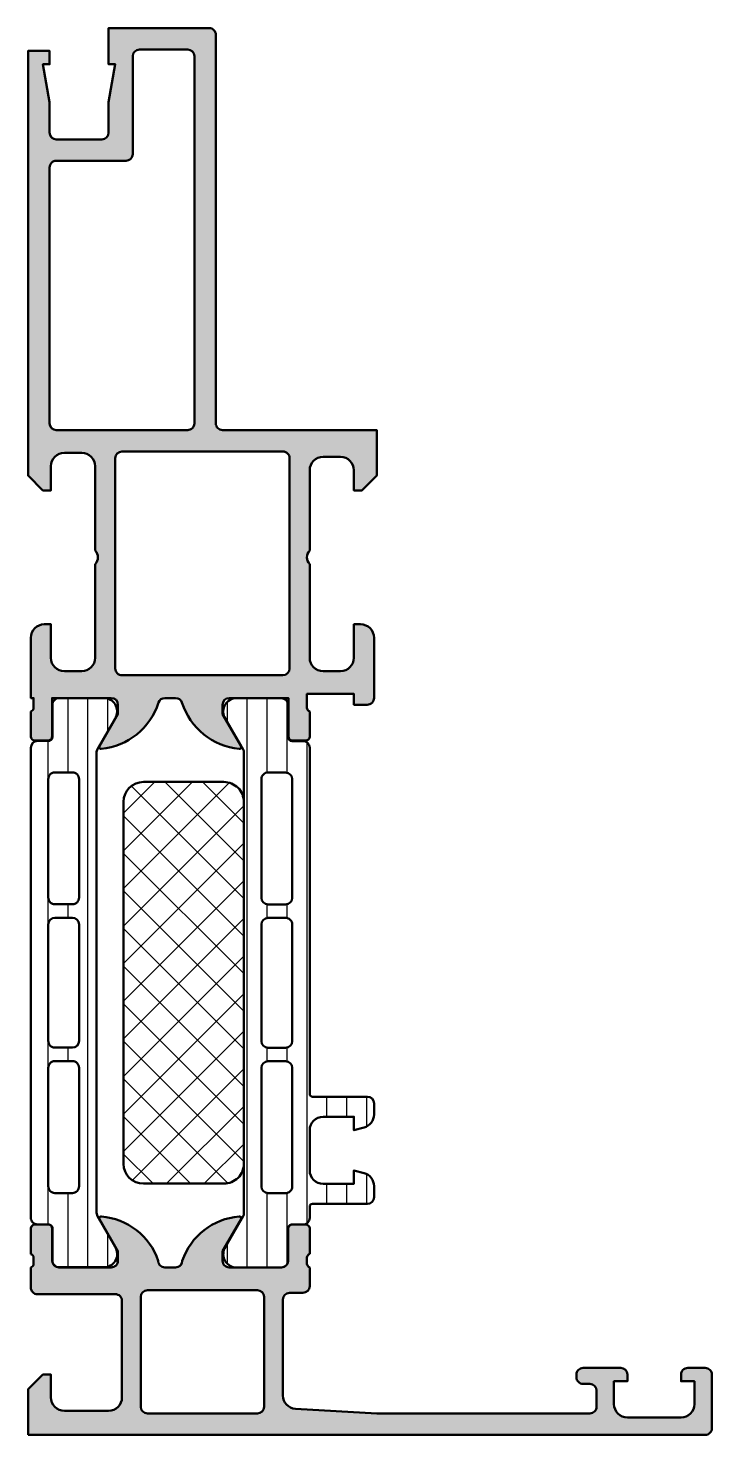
# Model space of a CAD drawing. Extents: x 0 to 51, y 0 to 105.
import ezdxf

# ---------------------------------------------------------------- set-up
doc = ezdxf.new("R2010")
doc.units = 0
for name, color, linetype, lineweight in [('0S-Alu contour', 7, 'Continuous', 50), ('0S-Alu hatch', 252, 'Continuous', 25), ('0S-Plastic contour', 254, 'Continuous', 50), ('0S-Plastic hatch', 253, 'Continuous', 25), ('0S-PT contour', 91, 'Continuous', 50), ('0S-PT hatch', 103, 'Continuous', 25)]:
    doc.layers.add(name, color=color, linetype=linetype, lineweight=lineweight)
pattern_1 = [(90, (0, 0), (-1.4859, 0), [])]

# ---------------------------------------------------------------- blocks, each defined once
blk = doc.blocks.new('284025__5C1F24EB_7060_4C39_804F_E858F5063F11___4DCBD261_38F3_4985_8FDA_D5C56E82E23D_')
at = {"layer": '0S-Plastic hatch'}
h = blk.add_hatch(dxfattribs=at)
h.set_pattern_fill('ANSI31', color=256, scale=0.4680000000000001, angle=45, style=0)
h.set_pattern_definition(pattern_1)
edge = h.paths.add_edge_path()
edge.add_line((0.1987532962610601, 51.29235625526782), (0.1998659857498843, 16.20985754576544))
edge.add_arc((0.699863306596388, 16.20987340386517), 0.4999973210979844, 180.0018172140356, 270.0020240776154)
edge.add_line((0.699880969911099, 15.70987608307918), (1.510215696802685, 15.70990470962718))
edge.add_ellipse((1.510226294848296, 15.40990470981437), major_axis=(-0.3000000000000023, 0), ratio=1, start_angle=179.9941503865115, end_angle=270.0020240776157, ccw=False)
edge.add_line((1.810226293284788, 15.40987408130982), (1.809981276437166, 13.00998370038019))
edge.add_arc((2.309977251276929, 13.00993265328298), 0.4999959774455901, 179.994150386449, 270.0020872368565)
edge.add_line((2.309995465708094, 12.50993667616915), (5.786539496952659, 12.51006332373204))
edge.add_arc((5.644192996070881, 13.49987624320273), 0.9999960709244733, 278.1836833497858, 392.7290913977235)
edge.add_line((6.485426062291153, 14.04054163895321), (5.166873632834739, 16.32415072820264))
edge.add_line((5.166873632834739, 16.32415072820264), (5.099877294336696, 16.57415057595378))
edge.add_line((5.099877294336696, 16.57415057595378), (5.098790981943498, 50.92841828601592))
edge.add_ellipse((5.598790981693548, 50.92843409645906), major_axis=(-0.5000000000000207, 0), ratio=1, start_angle=-29.99792130145829, end_angle=0.0018117430832944592, ccw=False)
edge.add_line((5.165769210052863, 51.17841838653582), (6.484156207839912, 53.46212298779093))
edge.add_arc((5.642883977181128, 54.00272744188541), 0.9999960709244803, 327.2750591980465, 441.8204672459867)
edge.add_line((5.785158774095346, 54.99255067056183), (2.308614534480106, 54.99242402300533))
edge.add_arc((2.308632748909268, 54.49242804589153), 0.4999959774455662, 90.00208723662689, 180.0023777848961)
edge.add_line((1.808636771894264, 54.4924072959708), (1.809055652107051, 52.09240892666617))
edge.add_ellipse((1.50905565230385, 52.0923980604488), major_axis=(-0.2999999999999923, 0), ratio=1, start_angle=90.00202407655547, end_angle=180.0020752947374, ccw=False)
edge.add_line((1.509066250343909, 51.792398060636), (0.698732953802093, 51.79236943415353))
edge.add_arc((0.6987506171075495, 51.29237211336756), 0.4999973210979665, 90.00202407655485, 180.0018172140356)
edge = h.paths.add_edge_path()
edge.add_line((1.499314684320591, 40.10129142721294), (1.499314684320591, 48.95130058248629))
edge.add_ellipse((1.999299425531521, 48.95130058249147), major_axis=(-0.4999847412109304, 0), ratio=1, start_angle=269.9999999999992, end_angle=360, ccw=False)
edge.add_line((1.999299425531528, 49.4512853237024), (3.299310106683872, 49.4512853237024))
edge.add_ellipse((3.299310106683879, 48.95127006491335), major_axis=(-0.5000152587890554, 0), ratio=1, start_angle=180, end_angle=270.0000000000008, ccw=False)
edge.add_line((3.799325365472935, 48.95127006490816), (3.799325365472935, 40.10129142722047))
edge.add_ellipse((3.299329004829612, 40.10128778786141), major_axis=(-0.4999963606565677, 0), ratio=1, start_angle=89.9995829574089, end_angle=180.0004170428646, ccw=False)
edge.add_line((3.299325365472935, 39.60129142721809), (1.999331259205018, 39.60129142721809))
edge.add_ellipse((1.999314686408212, 40.10129142903105), major_axis=(-0.5000000020876209, 0), ratio=1, start_angle=0, end_angle=90.00189910261582, ccw=False)
edge = h.paths.add_edge_path()
edge.add_line((1.499314684320577, 29.40128532369719), (1.499314684320591, 38.10129142721289))
edge.add_ellipse((1.999314684320591, 38.10129142721809), major_axis=(-0.5, 0), ratio=1, start_angle=270, end_angle=360, ccw=False)
edge.add_line((1.999314684320591, 38.60129142721809), (3.299325365472949, 38.60129142721809))
edge.add_ellipse((3.299325365472945, 38.10129142721809), major_axis=(-0.4999999999999929, 0), ratio=1, start_angle=180, end_angle=269.9999999999996, ccw=False)
edge.add_line((3.799325365472935, 38.10129142721289), (3.799325365472935, 29.40128532370243))
edge.add_ellipse((3.29932536547292, 29.40128532370243), major_axis=(-0.5000000000000142, 0), ratio=1, start_angle=90.000000001192, end_angle=180, ccw=False)
edge.add_line((3.299325365483323, 28.90128532370241), (1.999314684330993, 28.90128532370241))
edge.add_ellipse((1.999314684320577, 29.4012853237024), major_axis=(-0.4999999999999929, 0), ratio=1, start_angle=0, end_angle=90.00000000119371, ccw=False)
edge = h.paths.add_edge_path()
edge.add_line((1.499314684310203, 18.55129142791138), (1.499314684310203, 27.40128532439565))
edge.add_ellipse((1.99931468646751, 27.4012853225182), major_axis=(-0.5000000021573078, 0), ratio=1, start_angle=269.9981009105044, end_angle=360, ccw=False)
edge.add_line((1.999331259149823, 27.90128532440085), (3.299325365462561, 27.90128532440087))
edge.add_ellipse((3.299329004819281, 27.4012889637576), major_axis=(-0.4999963606565109, 0), ratio=1, start_angle=179.9995829571355, end_angle=270.0004170425959, ccw=False)
edge.add_line((3.799325365462546, 27.40128532440084), (3.799325365462543, 18.55129142791897))
edge.add_ellipse((3.299329004819171, 18.55128778855991), major_axis=(-0.4999963606566175, 0), ratio=1, start_angle=89.9995829574151, end_angle=180.0004170428646, ccw=False)
edge.add_line((3.299325365462546, 18.05129142791654), (1.999331259194644, 18.05129142791654))
edge.add_ellipse((1.999314686397823, 18.55129142972951), major_axis=(-0.5000000020876209, 0), ratio=1, start_angle=0, end_angle=90.00189910261747, ccw=False)
at = {"layer": '0S-Alu contour', "color": 7}
for points in [[(1.999299425531528, 49.4512853237024), (3.299310106683872, 49.4512853237024)], [(1.499314684320591, 40.10129142721294), (1.499314684320591, 48.95130058248629)], [(3.799325365472935, 48.95127006490816), (3.799325365472935, 40.10129142722047)], [(3.299325365472935, 39.60129142721809), (1.999331259205018, 39.60129142721809)], [(1.499314684320577, 29.40128532369719), (1.499314684320591, 38.10129142721289)], [(1.999314684320591, 38.60129142721809), (3.299325365472949, 38.60129142721809)], [(3.799325365472935, 38.10129142721289), (3.799325365472935, 29.40128532370243)], [(3.299325365483323, 28.90128532370241), (1.999314684330993, 28.90128532370241)], [(1.499314684310203, 18.55129142791138), (1.499314684310203, 27.40128532439565)], [(1.999331259149823, 27.90128532440085), (3.299325365462561, 27.90128532440087)], [(3.799325365462546, 27.40128532440084), (3.799325365462543, 18.55129142791897)], [(3.299325365462546, 18.05129142791654), (1.999331259194644, 18.05129142791654)]]:
    blk.add_lwpolyline(points, dxfattribs=at)
at = {"layer": '0S-Alu contour', "color": 7, "extrusion": (0, 0, -1)}
for centre, radius, start, end in [((-1.999299425531521, 48.95130058249147), 0.4999847412109304, 0, 90.00000000000081), ((-3.299310106683879, 48.95127006491335), 0.5000152587890554, 89.9999999999992, 180), ((-1.999314686408212, 40.10129142903105), 0.5000000020876209, 269.9981008973842, 0), ((-3.299329004829612, 40.10128778786141), 0.4999963606565677, 179.9995829571354, 270.0004170425911), ((-1.999314684320591, 38.10129142721809), 0.5, 0, 90), ((-3.299325365472945, 38.10129142721809), 0.4999999999999929, 90.0000000000004, 180), ((-1.999314684320577, 29.4012853237024), 0.4999999999999929, 269.9999999988063, 0), ((-3.29932536547292, 29.40128532370243), 0.5000000000000142, 180, 269.999999998808), ((-1.99931468646751, 27.4012853225182), 0.5000000021573078, 0, 90.00189908949562), ((-3.299329004819281, 27.4012889637576), 0.4999963606565109, 89.99958295740409, 180.0004170428646), ((-1.999314686397823, 18.55129142972951), 0.5000000020876209, 269.9981008973825, 0), ((-3.299329004819171, 18.55128778855991), 0.4999963606566175, 179.9995829571354, 270.0004170425849)]:
    blk.add_arc(centre, radius, start, end, dxfattribs=at)
at = {"layer": '0S-Plastic contour', "color": 7}
for points in [[(5.785158774095346, 54.99255067056183), (2.308614534480106, 54.99242402300533)], [(1.808636771894264, 54.4924072959708), (1.809055652107051, 52.09240892666617)], [(5.165769210052863, 51.17841838653582), (6.484156207839912, 53.46212298779093)], [(1.509066250343909, 51.792398060636), (0.698732953802093, 51.79236943415353)], [(0.1987532962610601, 51.29235625526782), (0.1998659857498843, 16.20985754576544)], [(6.485426062291153, 14.04054163895321), (5.166873632834739, 16.32415072820264), (5.099877294336696, 16.57415057595378), (5.098790981943498, 50.92841828601592)], [(0.699880969911099, 15.70987608307918), (1.510215696802685, 15.70990470962718)], [(1.810226293284788, 15.40987408130982), (1.809981276437166, 13.00998370038019)], [(2.309995465708094, 12.50993667616915), (5.786539496952659, 12.51006332373204)]]:
    blk.add_lwpolyline(points, dxfattribs=at)
for centre, radius, start, end in [((2.308632748909268, 54.49242804589153), 0.4999959774455662, 90.00208723662689, 180.0023777848961), ((5.642883977181128, 54.00272744188541), 0.9999960709244803, 327.2750591980465, 81.82046724598673), ((0.6987506171075495, 51.29237211336756), 0.4999973210979665, 90.00202407655485, 180.0018172140356), ((0.699863306596388, 16.20987340386517), 0.4999973210979844, 180.0018172140356, 270.0020240776154), ((5.644192996070881, 13.49987624320273), 0.9999960709244733, 278.1836833497858, 32.72909139772348), ((2.309977251276929, 13.00993265328298), 0.4999959774455901, 179.994150386449, 270.0020872368565)]:
    blk.add_arc(centre, radius, start, end, dxfattribs=at)
at = {"layer": '0S-Plastic contour', "color": 7, "extrusion": (0, 0, -1)}
for centre, radius, start, end in [((-1.50905565230385, 52.0923980604488), 0.2999999999999923, 179.9979247052626, 269.9979759234445), ((-5.598790981693548, 50.92843409645906), 0.5000000000000207, 359.9981882569167, 29.99792130145835), ((-1.510226294848296, 15.40990470981437), 0.3000000000000023, 89.99797592238428, 180.0058496134886)]:
    blk.add_arc(centre, radius, start, end, dxfattribs=at)
blk = doc.blocks.new('284025__118E6A5C_8EF4_45B9_8FA7_63D255305168___1A3D50DC_91CE_42D2_85D2_C3BD4466533F_')
at = {"layer": '0S-Plastic hatch'}
h = blk.add_hatch(dxfattribs=at)
h.set_pattern_fill('ANSI31', color=256, scale=0.4680000000000001, angle=45, style=0)
h.set_pattern_definition(pattern_1)
edge = h.paths.add_edge_path()
edge.add_line((21.00000000023793, 51.28261092372369), (21.000022921558, 25.44125910205307))
edge.add_arc((21.20416178718004, 25.4453779008924), 0.2041804127758832, 181.1558689438121, 269.5149389342725)
edge.add_line((21.20243323428473, 25.24120480504914), (25.30243323427305, 25.24120480504916))
edge.add_ellipse((25.30243323427305, 24.74120480504921), major_axis=(-0.4999999999999467, 0), ratio=1, start_angle=180, end_angle=270, ccw=False)
edge.add_line((25.80243323427299, 24.74120480504921), (25.80243323427299, 23.91045558166155))
edge.add_ellipse((24.80243323427293, 23.91045558166156), major_axis=(-1.000000000000063, 0), ratio=1, start_angle=104.9999999990658, end_angle=180, ccw=False)
edge.add_line((25.06125227935971, 22.94452975536821), (24.30243323427305, 22.74120480504913))
edge.add_line((24.30243323427305, 22.74120480504913), (24.30243323427305, 23.74120480504914))
edge.add_line((24.30243323427305, 23.74120480504914), (22.00243323427625, 23.74120480504914))
edge.add_arc((22.00414226812572, 22.73707883237156), 1.004127427074076, 90.09751797556405, 179.7701403215097)
edge.add_line((21.00002292155801, 22.74110718821878), (21.00002292155801, 19.74122883407498))
edge.add_arc((22.00414248000591, 19.74533128925077), 1.004127938958021, 180.2340877213157, 269.9024699844747)
edge.add_line((22.00243323428111, 18.74120480504913), (24.30243323427305, 18.74120480504913))
edge.add_line((24.30243323427305, 18.74120480504913), (24.30243323427316, 19.74120480504908))
edge.add_line((24.30243323427316, 19.74120480504908), (25.06125227939551, 19.53787985469036))
edge.add_ellipse((24.80243323427313, 18.57195402840717), major_axis=(-0.9999999999994598, 0), ratio=1, start_angle=180, end_angle=254.9999999988142, ccw=False)
edge.add_line((25.80243323427259, 18.57195402840717), (25.80243323427305, 17.74120480504941))
edge.add_ellipse((25.30243323427305, 17.74120480504915), major_axis=(-0.5000000000000036, 0), ratio=1, start_angle=90.0000000000004, end_angle=180, ccw=False)
edge.add_line((25.30243323427305, 17.24120480504914), (21.20243323428468, 17.24120480504914))
edge.add_arc((21.20243323428468, 17.04120480504915), 0.1999999999999886, 90, 180)
edge.add_line((21.0024332342847, 17.04120480504915), (21.00111268929476, 16.20013255992116))
edge.add_ellipse((20.50111536862898, 16.20011177071857), major_axis=(-0.4999973210979668, 0), ratio=1, start_angle=90.00202407691557, end_angle=180.0023822800019, ccw=False)
edge.add_line((20.50113303193759, 15.70011444993259), (19.69079973539258, 15.70008582345011))
edge.add_arc((19.69081033343269, 15.40008582363731), 0.299999999999995, 90.00202407656504, 180.010000035117)
edge.add_line((19.39081033800199, 15.40003346357614), (19.39122920665731, 13.00014310485931))
edge.add_ellipse((18.89123323682727, 13.00005583819459), major_axis=(-0.4999959774455636, 0), ratio=1, start_angle=90.00208723675098, end_angle=180.0100001036724, ccw=False)
edge.add_line((18.89125145125752, 12.5000598610808), (15.41470721164118, 12.49993321352426))
edge.add_ellipse((15.5569820085554, 13.48975644220069), major_axis=(-0.999996070924487, 0), ratio=1, start_angle=-32.724940801958496, end_angle=81.82046724598672, ccw=False)
edge.add_line((14.71570977789666, 14.03036089629525), (16.03409677568368, 16.31406549755029))
edge.add_arc((15.60107500404301, 16.56404978762705), 0.5000000000000011, 330.0020786985414, 360.0018117434856)
edge.add_line((16.10107500379304, 16.56406559807155), (16.09998869139983, 50.91833330813228))
edge.add_arc((15.59998869164975, 50.91831749768907), 0.5000000000000492, 0.0018117430833341, 30.00207189723005)
edge.add_line((16.03299235290179, 51.16833315588347), (14.7144399234454, 53.45194224513281))
edge.add_ellipse((15.55567298966564, 53.99260764088336), major_axis=(-0.9999960709244827, 0), ratio=1, start_angle=-81.81631665021422, end_angle=32.72909139772747, ccw=False)
edge.add_line((15.41332648878386, 54.98242056035406), (18.88987052002936, 54.98254720791694))
edge.add_ellipse((18.88988873445961, 54.48255123080312), major_axis=(-0.4999959774455804, 0), ratio=1, start_angle=180.0017728175472, end_angle=270.00208723675064, ccw=False)
edge.add_line((19.38988471166584, 54.48256670143027), (19.38963969108502, 52.08256830803803))
edge.add_arc((19.68963969088823, 52.08257917427173), 0.2999999999999934, 180.0020752978985, 270.0020240776066)
edge.add_line((19.68965028893379, 51.78257917445893), (20.49998501583155, 51.78260780100691))
edge.add_ellipse((20.50000267914015, 51.28261048022093), major_axis=(-0.4999973210979737, 0), ratio=1, start_angle=180.0000508192582, end_angle=270.0020240769155, ccw=False)
edge = h.paths.add_edge_path()
edge.add_line((19.70055130142633, 40.0911985615679), (19.70055130142632, 48.94119245435661))
edge.add_arc((19.20055129933869, 48.94119245435661), 0.5000000020876278, 0, 90)
edge.add_line((19.20055129933869, 49.44119245644422), (17.90054062027397, 49.44119245616957))
edge.add_arc((17.90053698091734, 48.94119609552621), 0.4999963606566104, 89.99958295741507, 180)
edge.add_line((17.40054062026073, 48.94119609552696), (17.40054062026073, 40.0911949203285))
edge.add_arc((17.90053698091724, 40.0911949203285), 0.4999963606565068, 180, 269.9999999878949)
edge.add_line((17.9005369808116, 39.591198559672), (19.20055129926903, 39.5911985594106))
edge.add_arc((19.20055129926902, 40.0911985615679), 0.5000000021573073, 270.0000000000008, 360)
edge = h.paths.add_edge_path()
edge.add_line((19.70055130141594, 29.39119245686803), (19.70055130141595, 38.09119856038371))
edge.add_arc((19.20055130141595, 38.09119856038372), 0.5000000000000071, 0, 90.0000000000004)
edge.add_line((19.20055130141594, 38.59119856038372), (17.9005406202636, 38.5911985603837))
edge.add_arc((17.9005406202636, 38.09119856038369), 0.5000000000000142, 90.00000000000081, 180)
edge.add_line((17.40054062026359, 38.09119856038369), (17.40054062026359, 29.39119245686803))
edge.add_arc((17.90054062026359, 29.39119245686803), 0.4999999999999929, 180, 269.9999999999992)
edge.add_line((17.90054062026358, 28.89119245686803), (19.20055130141594, 28.89119245686803))
edge.add_arc((19.20055130141594, 29.39119245686803), 0.5, 270, 360)
edge = h.paths.add_edge_path()
edge.add_line((19.70055130141594, 18.54118330159463), (19.70055130141594, 27.39119245505507))
edge.add_arc((19.20055129932832, 27.39119245505507), 0.5000000020876172, 0, 89.9999999994162)
edge.add_line((19.20055129933341, 27.89119245714269), (17.90053698090692, 27.89119245688127))
edge.add_arc((17.90053698090692, 27.3911960962247), 0.4999963606565672, 90, 180)
edge.add_line((17.40054062025035, 27.3911960962247), (17.40054062026359, 18.54121381917277))
edge.add_arc((17.90055587905265, 18.54121381917277), 0.5000152587890554, 180, 269.9999999999996)
edge.add_line((17.90055587905264, 18.04119856038371), (19.200566560205, 18.0411985603837))
edge.add_arc((19.20056656020501, 18.54118330159463), 0.4999847412109304, 269.9999999999996, 360)
at = {"layer": '0S-Alu contour', "color": 7}
for points in [[(19.20055129933869, 49.44119245644422), (17.90054062027397, 49.44119245616957)], [(17.40054062026073, 48.94119609552696), (17.40054062026073, 40.0911949203285)], [(19.70055130142633, 40.0911985615679), (19.70055130142632, 48.94119245435661)], [(17.9005369808116, 39.591198559672), (19.20055129926903, 39.5911985594106)], [(17.40054062026359, 38.09119856038369), (17.40054062026359, 29.39119245686803)], [(19.20055130141594, 38.59119856038372), (17.9005406202636, 38.5911985603837)], [(19.70055130141594, 29.39119245686803), (19.70055130141595, 38.09119856038371)], [(17.90054062026358, 28.89119245686803), (19.20055130141594, 28.89119245686803)], [(17.40054062025035, 27.3911960962247), (17.40054062026359, 18.54121381917277)], [(19.20055129933341, 27.89119245714269), (17.90053698090692, 27.89119245688127)], [(19.70055130141594, 18.54118330159463), (19.70055130141594, 27.39119245505507)], [(17.90055587905264, 18.04119856038371), (19.200566560205, 18.0411985603837)]]:
    blk.add_lwpolyline(points, dxfattribs=at)
for centre, radius, start, end in [((17.90053698091734, 48.94119609552621), 0.4999963606566104, 89.99958295741507, 180), ((19.20055129933869, 48.94119245435661), 0.5000000020876278, 0, 90), ((17.90053698091724, 40.0911949203285), 0.4999963606565068, 180, 269.9999999878949), ((19.20055129926902, 40.0911985615679), 0.5000000021573073, 270.0000000000008, 0), ((17.9005406202636, 38.09119856038369), 0.5000000000000142, 90.00000000000081, 180), ((19.20055130141595, 38.09119856038372), 0.5000000000000071, 0, 90.0000000000004), ((17.90054062026359, 29.39119245686803), 0.4999999999999929, 180, 269.9999999999992), ((19.20055130141594, 29.39119245686803), 0.5, 270, 0), ((17.90053698090692, 27.3911960962247), 0.4999963606565672, 90, 180), ((19.20055129932832, 27.39119245505507), 0.5000000020876172, 0, 89.9999999994162), ((17.90055587905265, 18.54121381917277), 0.5000152587890554, 180, 269.9999999999996), ((19.20056656020501, 18.54118330159463), 0.4999847412109304, 269.9999999999996, 0)]:
    blk.add_arc(centre, radius, start, end, dxfattribs=at)
at = {"layer": '0S-Plastic contour', "color": 7}
for points in [[(15.41332648878386, 54.98242056035406), (18.88987052002936, 54.98254720791694)], [(19.38988471166584, 54.48256670143027), (19.38963969108502, 52.08256830803803)], [(16.03299235290179, 51.16833315588347), (14.7144399234454, 53.45194224513281)], [(19.68965028893379, 51.78257917445893), (20.49998501583155, 51.78260780100691)], [(16.10107500379304, 16.56406559807155), (16.09998869139983, 50.91833330813228)], [(21.00000000023793, 51.28261092372369), (21.000022921558, 25.44125910205307)], [(21.20243323428473, 25.24120480504914), (25.30243323427305, 25.24120480504916)], [(25.80243323427299, 24.74120480504921), (25.80243323427299, 23.91045558166155)], [(25.06125227935971, 22.94452975536821), (24.30243323427305, 22.74120480504913), (24.30243323427305, 23.74120480504914), (22.00243323427625, 23.74120480504914)], [(21.00002292155801, 22.74110718821878), (21.00002292155801, 19.74122883407498)], [(22.00243323428111, 18.74120480504913), (24.30243323427305, 18.74120480504913), (24.30243323427316, 19.74120480504908), (25.06125227939551, 19.53787985469036)], [(25.80243323427259, 18.57195402840717), (25.80243323427305, 17.74120480504941)], [(21.0024332342847, 17.04120480504915), (21.00111268929476, 16.20013255992116)], [(25.30243323427305, 17.24120480504914), (21.20243323428468, 17.24120480504914)], [(14.71570977789666, 14.03036089629525), (16.03409677568368, 16.31406549755029)], [(19.39081033800199, 15.40003346357614), (19.39122920665731, 13.00014310485931)], [(20.50113303193759, 15.70011444993259), (19.69079973539258, 15.70008582345011)], [(18.89125145125752, 12.5000598610808), (15.41470721164118, 12.49993321352426)]]:
    blk.add_lwpolyline(points, dxfattribs=at)
at = {"layer": '0S-Plastic contour', "color": 7, "extrusion": (0, 0, -1)}
for centre, radius, start, end in [((-15.55567298966564, 53.99260764088336), 0.9999960709244827, 327.2709086022725, 81.81631665021422), ((-18.88988873445961, 54.48255123080312), 0.4999959774455805, 89.99791276324936, 179.9982271824528), ((-20.50000267914015, 51.28261048022093), 0.4999973210979737, 89.99797592308445, 179.9999491807418), ((-25.30243323427305, 24.74120480504921), 0.4999999999999467, 90, 180), ((-24.80243323427293, 23.91045558166156), 1.000000000000063, 180, 255.0000000009342), ((-24.80243323427313, 18.57195402840717), 0.9999999999994598, 105.0000000011858, 180), ((-25.30243323427305, 17.74120480504915), 0.5000000000000036, 180, 269.9999999999996), ((-20.50111536862898, 16.20011177071857), 0.4999973210979669, 179.9976177199981, 269.9979759230844), ((-15.5569820085554, 13.48975644220069), 0.999996070924487, 278.1795327540134, 32.72494080195851), ((-18.89123323682727, 13.00005583819459), 0.4999959774455637, 179.9899998963276, 269.997912763249)]:
    blk.add_arc(centre, radius, start, end, dxfattribs=at)
at = {"layer": '0S-Plastic contour', "color": 7}
for centre, radius, start, end in [((19.68963969088823, 52.08257917427173), 0.2999999999999934, 180.0020752978985, 270.0020240776066), ((15.59998869164975, 50.91831749768907), 0.5000000000000492, 0.0018117430833341, 30.00207189723005), ((21.20416178718004, 25.4453779008924), 0.2041804127758832, 181.1558689438121, 269.5149389342725), ((22.00414226812572, 22.73707883237156), 1.004127427074076, 90.09751797556405, 179.7701403215097), ((22.00414248000591, 19.74533128925077), 1.004127938958021, 180.2340877213157, 269.9024699844747), ((21.20243323428468, 17.04120480504915), 0.1999999999999886, 90, 180), ((15.60107500404301, 16.56404978762705), 0.5000000000000011, 330.0020786985414, 0.00181174348567), ((19.69081033343269, 15.40008582363731), 0.299999999999995, 90.00202407656504, 180.010000035117)]:
    blk.add_arc(centre, radius, start, end, dxfattribs=at)
blk = doc.blocks.new('389940__F4523AC1_8BB6_4DAD_B57D_DB34160B09EB_')
at = {"layer": '0S-Alu hatch'}
h = blk.add_hatch(color=256, dxfattribs=at)
edge = h.paths.add_edge_path()
edge.add_line((13.99999999999999, 104.4999999999999), (13.99999999999999, 75.49999999999994))
edge.add_arc((14.49999999999999, 75.49999999999994), 0.4999999999999912, 180, 270.0000000000004)
edge.add_line((14.49999999999999, 74.99999999999996), (26, 75))
edge.add_line((26, 75), (26, 71.60000000000001))
edge.add_line((26, 71.60000000000001), (24.9, 70.5))
edge.add_line((24.9, 70.5), (24.30000000000001, 70.5))
edge.add_line((24.30000000000001, 70.5), (24.30000000000001, 72))
edge.add_arc((23.3, 72), 1.000000000000003, 0, 89.9999999999998)
edge.add_line((23.3, 73), (22.00000000000001, 73))
edge.add_arc((22.00000000000001, 72), 1, 90, 180)
edge.add_line((21, 72), (21, 66))
edge.add_arc((21.525, 65.5), 0.7250000000000015, 136.3971810272965, 223.6028189727035)
edge.add_line((21, 65), (21, 57.99999999999999))
edge.add_arc((22, 57.99999999999999), 1, 180, 269.9999999999998)
edge.add_line((22, 56.99999999999999), (23.3, 56.99999999999999))
edge.add_arc((23.3, 57.99999999999998), 1, 270.0000000000002, 360)
edge.add_line((24.3, 57.99999999999998), (24.3, 60.49999999999999))
edge.add_line((24.3, 60.49999999999999), (24.8, 60.49999999999999))
edge.add_ellipse((24.8, 59.49999999999999), major_axis=(-1.000000000000007, 0), ratio=1, start_angle=180, end_angle=269.99999999999983, ccw=False)
edge.add_line((25.8, 59.49999999999999), (25.8, 54.99999999999996))
edge.add_ellipse((25.30000000000001, 54.99999999999996), major_axis=(-0.4999999999999965, 0), ratio=1, start_angle=89.9999999999992, end_angle=180, ccw=False)
edge.add_line((25.3, 54.49999999999996), (24.30000000000001, 54.49999999999999))
edge.add_line((24.30000000000001, 54.49999999999999), (24.30000000000001, 55.3))
edge.add_line((24.30000000000001, 55.3), (20.79997331904277, 55.29999999999997))
edge.add_line((20.79997331904277, 55.29999999999997), (20.79997331904277, 54.27321700000849))
edge.add_arc((21.07884141468594, 54.26755634053141), 0.2789255417371614, 178.8371299271109, 253.5754054446424)
edge.add_line((20.99997431904276, 54.00001300000847), (20.99997431904276, 52.12000199999995))
edge.add_ellipse((20.69997431904277, 52.12000199999995), major_axis=(-0.2999999999999971, 0), ratio=1, start_angle=90, end_angle=180, ccw=False)
edge.add_line((20.69997431904277, 51.82000199999996), (19.71999999999999, 51.82000199999997))
edge.add_ellipse((19.71999999999999, 52.12000199999998), major_axis=(-0.3000000000000114, 0), ratio=1, start_angle=0, end_angle=90, ccw=False)
edge.add_line((19.41999999999998, 52.12000199999997), (19.41999999999997, 54.99999999999997))
edge.add_line((19.41999999999997, 54.99999999999997), (14.99999999999997, 54.99999999999996))
edge.add_arc((14.99999999999997, 54.49999999999997), 0.4999999999999858, 90.0000000000004, 180)
edge.add_line((14.49999999999999, 54.49999999999997), (14.49999999999997, 53.79999999999996))
edge.add_line((14.49999999999997, 53.79999999999996), (15.88149545762234, 51.40717967697241))
edge.add_ellipse((15.76188021535168, 51.33811978464827), major_axis=(-0.1381197846483071, 0), ratio=1, start_angle=84.37742244920707, end_angle=210.0000000000008, ccw=False)
edge.add_ellipse((16.23822324117375, 56.17660886184768), major_axis=(-4.999999999999926, 0), ratio=1, start_angle=17.748416356070493, end_angle=84.37742244920668, ccw=False)
edge.add_arc((10.99999999999994, 54.49999999999988), 0.5000000000000846, 17.74841635606553, 89.99999999999532)
edge.add_line((10.99999999999998, 54.99999999999997), (10.20000000000002, 54.99999999999997))
edge.add_arc((10.2, 54.4999999999999), 0.500000000000064, 89.99999999999856, 162.2515836439286)
edge.add_ellipse((4.961776758826212, 56.17660886184768), major_axis=(-4.999999999999917, 0), ratio=1, start_angle=95.6225775507935, end_angle=162.2515836439304, ccw=False)
edge.add_ellipse((5.438119784648306, 51.33811978464827), major_axis=(-0.1381197846483153, 0), ratio=1, start_angle=-30.000000000005798, end_angle=95.62257755078912, ccw=False)
edge.add_line((5.318504542377636, 51.40717967697244), (6.700000000000006, 53.79999999999999))
edge.add_line((6.700000000000006, 53.79999999999999), (6.699999999999999, 54.49999999999996))
edge.add_arc((6.200000000000002, 54.49999999999997), 0.4999999999999965, 0, 90)
edge.add_line((6.200000000000002, 54.99999999999997), (1.779900000000008, 54.99999999999996))
edge.add_line((1.779900000000008, 54.99999999999996), (1.779899999999997, 52.12000199999995))
edge.add_ellipse((1.479899999999999, 52.12000199999994), major_axis=(-0.2999999999999987, 0), ratio=1, start_angle=89.9999999999996, end_angle=180, ccw=False)
edge.add_line((1.479899999999996, 51.82000199999995), (0.4999256809572117, 51.82000199999995))
edge.add_ellipse((0.4999256809572146, 52.12000199999994), major_axis=(-0.2999999999999971, 0), ratio=1, start_angle=0, end_angle=89.99999999999949, ccw=False)
edge.add_line((0.1999256809572145, 52.12000199999995), (0.1999256809572145, 54.00001300000846))
edge.add_arc((0.1210585853140458, 54.2675563405314), 0.2789255417371516, 286.4245945553553, 361.1628700728881)
edge.add_line((0.3999266809572158, 54.27321700000846), (0.3999266809572184, 54.99999999999996))
edge.add_line((0.3999266809572184, 54.99999999999996), (0.1999999999999993, 54.99999999999996))
edge.add_line((0.1999999999999993, 54.99999999999996), (0.1999999999999993, 59.49999999999999))
edge.add_ellipse((1.200000000000004, 59.49999999999998), major_axis=(-1.000000000000005, 0), ratio=1, start_angle=270.0000000000005, end_angle=360, ccw=False)
edge.add_line((1.199999999999995, 60.49999999999998), (1.699999999999999, 60.49999999999999))
edge.add_line((1.699999999999999, 60.49999999999999), (1.699999999999999, 58))
edge.add_arc((2.700000000000002, 58), 1.000000000000003, 180, 269.9999999999998)
edge.add_line((2.699999999999999, 57), (4, 56.99999999999999))
edge.add_arc((4, 57.99999999999998), 1, 270, 360)
edge.add_line((5, 57.99999999999998), (5, 65))
edge.add_arc((4.474999999999997, 65.5), 0.7250000000000015, 316.3971810272965, 403.6028189727034)
edge.add_line((5, 66), (5.000000000000003, 72.29999999999991))
edge.add_arc((4, 72.29999999999991), 1.000000000000003, 0, 90)
edge.add_line((4, 73.29999999999991), (2.700000000000002, 73.29999999999991))
edge.add_arc((2.700000000000002, 72.29999999999991), 1, 90, 180)
edge.add_line((1.700000000000002, 72.29999999999991), (1.699999999999999, 70.5))
edge.add_line((1.699999999999999, 70.5), (1.100000000000001, 70.5))
edge.add_line((1.100000000000001, 70.5), (3.6e-15, 71.6))
edge.add_line((3.6e-15, 71.6), (7.1e-15, 103.2999999999999))
edge.add_line((7.1e-15, 103.2999999999999), (1.599999999999994, 103.2999999999999))
edge.add_line((1.599999999999994, 103.2999999999999), (1.599999999999987, 102.2999999999999))
edge.add_line((1.599999999999987, 102.2999999999999), (1.099999999999983, 102.2999999999999))
edge.add_line((1.099999999999983, 102.2999999999999), (1.599999999999987, 99.46435909019111))
edge.add_line((1.599999999999987, 99.46435909019111), (1.59999999999999, 97.19999999999993))
edge.add_arc((2.099999999999994, 97.19999999999993), 0.5000000000000036, 180, 270)
edge.add_line((2.099999999999994, 96.69999999999995), (5.499999999999985, 96.69999999999995))
edge.add_arc((5.499999999999985, 97.19999999999993), 0.5, 270, 360)
edge.add_line((5.999999999999985, 97.19999999999993), (5.999999999999992, 99.46435909019108))
edge.add_line((5.999999999999992, 99.46435909019108), (6.5, 102.2999999999999))
edge.add_line((6.5, 102.2999999999999), (5.999999999999989, 102.2999999999999))
edge.add_line((5.999999999999989, 102.2999999999999), (5.999999999999989, 104.9999999999999))
edge.add_line((5.999999999999989, 104.9999999999999), (13.5, 104.9999999999999))
edge.add_ellipse((13.50000000000001, 104.4999999999999), major_axis=(-0.4999999999999858, 0), ratio=1, start_angle=180, end_angle=270.0000000000014, ccw=False)
edge = h.paths.add_edge_path()
edge.add_ellipse((7.3, 95.59999999999991), major_axis=(-0.5, 0), ratio=1, start_angle=89.9999999999996, end_angle=180, ccw=False)
edge.add_line((7.299999999999997, 95.0999999999999), (2.099999999999997, 95.09999999999992))
edge.add_arc((2.099999999999994, 94.59999999999991), 0.5, 89.99999999999959, 180)
edge.add_line((1.599999999999994, 94.59999999999991), (1.600000000000001, 75.49999999999991))
edge.add_arc((2.100000000000001, 75.49999999999991), 0.5, 180, 270)
edge.add_line((2.100000000000001, 74.99999999999991), (11.89999999999999, 74.99999999999994))
edge.add_arc((11.89999999999999, 75.49999999999994), 0.5, 269.9999999999998, 360)
edge.add_line((12.39999999999999, 75.49999999999994), (12.4, 102.8999999999999))
edge.add_arc((11.89999999999999, 102.8999999999999), 0.5000000000000036, 0, 90)
edge.add_line((11.89999999999999, 103.3999999999999), (8.299999999999981, 103.3999999999999))
edge.add_arc((8.29999999999999, 102.8999999999999), 0.5, 90.00000000000081, 180)
edge.add_line((7.79999999999999, 102.8999999999999), (7.8, 95.59999999999991))
edge = h.paths.add_edge_path()
edge.add_arc((7, 72.89999999999992), 0.5, 90, 180)
edge.add_line((6.5, 72.89999999999992), (6.500000000000071, 57.19999999999991))
edge.add_arc((7.000000000000067, 57.19999999999991), 0.4999999999999965, 180, 270.0000000000004)
edge.add_line((7.000000000000071, 56.69999999999991), (19.00000000000007, 56.69999999999996))
edge.add_arc((19.00000000000007, 57.19999999999997), 0.5000000000000071, 270, 360)
edge.add_line((19.50000000000007, 57.19999999999997), (19.5, 72.89999999999998))
edge.add_arc((19, 72.89999999999996), 0.5, 0, 90.0000000000004)
edge.add_line((19, 73.39999999999996), (7, 73.39999999999992))
at = {"layer": '0S-Alu contour', "color": 7}
for points in [[(5.999999999999985, 97.19999999999993), (5.999999999999992, 99.46435909019108), (6.5, 102.2999999999999), (5.999999999999989, 102.2999999999999), (5.999999999999989, 104.9999999999999), (13.5, 104.9999999999999)], [(13.99999999999999, 104.4999999999999), (13.99999999999999, 75.49999999999994)], [(1.700000000000002, 72.29999999999991), (1.699999999999999, 70.5), (1.100000000000001, 70.5), (3.6e-15, 71.6), (7.1e-15, 103.2999999999999), (1.599999999999994, 103.2999999999999), (1.599999999999987, 102.2999999999999), (1.099999999999983, 102.2999999999999), (1.599999999999987, 99.46435909019111), (1.59999999999999, 97.19999999999993)], [(11.89999999999999, 103.3999999999999), (8.299999999999981, 103.3999999999999)], [(7.79999999999999, 102.8999999999999), (7.8, 95.59999999999991)], [(12.39999999999999, 75.49999999999994), (12.4, 102.8999999999999)], [(2.099999999999994, 96.69999999999995), (5.499999999999985, 96.69999999999995)], [(1.599999999999994, 94.59999999999991), (1.600000000000001, 75.49999999999991)], [(7.299999999999997, 95.0999999999999), (2.099999999999997, 95.09999999999992)], [(2.100000000000001, 74.99999999999991), (11.89999999999999, 74.99999999999994)], [(14.49999999999999, 74.99999999999996), (26, 75), (26, 71.60000000000001), (24.9, 70.5), (24.30000000000001, 70.5), (24.30000000000001, 72)], [(4, 73.29999999999991), (2.700000000000002, 73.29999999999991)], [(6.5, 72.89999999999992), (6.500000000000071, 57.19999999999991)], [(19, 73.39999999999996), (7, 73.39999999999992)], [(19.50000000000007, 57.19999999999997), (19.5, 72.89999999999998)], [(23.3, 73), (22.00000000000001, 73)], [(5, 66), (5.000000000000003, 72.29999999999991)], [(21, 72), (21, 66)], [(5, 57.99999999999998), (5, 65)], [(21, 65), (21, 57.99999999999999)], [(1.199999999999995, 60.49999999999998), (1.699999999999999, 60.49999999999999), (1.699999999999999, 58)], [(24.3, 57.99999999999998), (24.3, 60.49999999999999), (24.8, 60.49999999999999)], [(0.3999266809572158, 54.27321700000846), (0.3999266809572184, 54.99999999999996), (0.1999999999999993, 54.99999999999996), (0.1999999999999993, 59.49999999999999)], [(25.8, 59.49999999999999), (25.8, 54.99999999999996)], [(2.699999999999999, 57), (4, 56.99999999999999)], [(22, 56.99999999999999), (23.3, 56.99999999999999)], [(7.000000000000071, 56.69999999999991), (19.00000000000007, 56.69999999999996)], [(6.200000000000002, 54.99999999999997), (1.779900000000008, 54.99999999999996), (1.779899999999997, 52.12000199999995)], [(10.99999999999998, 54.99999999999997), (10.20000000000002, 54.99999999999997)], [(19.41999999999998, 52.12000199999997), (19.41999999999997, 54.99999999999997), (14.99999999999997, 54.99999999999996)], [(25.3, 54.49999999999996), (24.30000000000001, 54.49999999999999), (24.30000000000001, 55.3), (20.79997331904277, 55.29999999999997), (20.79997331904277, 54.27321700000849)], [(0.1999256809572145, 52.12000199999995), (0.1999256809572145, 54.00001300000846)], [(5.318504542377636, 51.40717967697244), (6.700000000000006, 53.79999999999999), (6.699999999999999, 54.49999999999996)], [(14.49999999999999, 54.49999999999997), (14.49999999999997, 53.79999999999996), (15.88149545762234, 51.40717967697241)], [(20.99997431904276, 54.00001300000847), (20.99997431904276, 52.12000199999995)], [(1.479899999999996, 51.82000199999995), (0.4999256809572117, 51.82000199999995)], [(20.69997431904277, 51.82000199999996), (19.71999999999999, 51.82000199999997)]]:
    blk.add_lwpolyline(points, dxfattribs=at)
at = {"layer": '0S-Alu contour', "color": 7, "extrusion": (0, 0, -1)}
for centre, radius, start, end in [((-13.50000000000001, 104.4999999999999), 0.4999999999999858, 89.99999999999856, 180), ((-7.3, 95.59999999999991), 0.5, 180, 270.0000000000004), ((-1.200000000000004, 59.49999999999998), 1.000000000000005, 0, 89.99999999999947), ((-24.8, 59.49999999999999), 1.000000000000007, 90.00000000000018, 180), ((-4.961776758826212, 56.17660886184768), 4.999999999999917, 197.7484163560697, 264.3774224492065), ((-16.23822324117375, 56.17660886184768), 4.999999999999926, 275.6225775507933, 342.2515836439295), ((-25.30000000000001, 54.99999999999996), 0.4999999999999965, 180, 270.0000000000008), ((-0.4999256809572146, 52.12000199999994), 0.2999999999999971, 270.0000000000005, 0), ((-1.479899999999999, 52.12000199999994), 0.2999999999999987, 180, 270.0000000000004), ((-19.71999999999999, 52.12000199999998), 0.3000000000000114, 270, 0), ((-20.69997431904277, 52.12000199999995), 0.2999999999999971, 180, 270), ((-5.438119784648306, 51.33811978464827), 0.1381197846483153, 264.3774224492109, 30.00000000000572), ((-15.76188021535168, 51.33811978464827), 0.1381197846483071, 149.9999999999992, 275.6225775507929)]:
    blk.add_arc(centre, radius, start, end, dxfattribs=at)
at = {"layer": '0S-Alu contour', "color": 7}
for centre, radius, start, end in [((8.29999999999999, 102.8999999999999), 0.5, 90.00000000000081, 180), ((11.89999999999999, 102.8999999999999), 0.5000000000000036, 0, 90), ((2.099999999999994, 97.19999999999993), 0.5000000000000036, 180, 270), ((5.499999999999985, 97.19999999999993), 0.5, 270, 0), ((2.099999999999994, 94.59999999999991), 0.5, 89.99999999999959, 180), ((2.100000000000001, 75.49999999999991), 0.5, 180, 270), ((11.89999999999999, 75.49999999999994), 0.5, 269.9999999999998, 0), ((14.49999999999999, 75.49999999999994), 0.4999999999999912, 180, 270.0000000000004), ((2.700000000000002, 72.29999999999991), 1, 90, 180), ((4, 72.29999999999991), 1.000000000000003, 0, 90), ((7, 72.89999999999992), 0.5, 90, 180), ((19, 72.89999999999996), 0.5, 0, 90.0000000000004), ((22.00000000000001, 72), 1, 90, 180), ((23.3, 72), 1.000000000000003, 0, 89.9999999999998), ((4.474999999999997, 65.5), 0.7250000000000015, 316.3971810272965, 43.60281897270346), ((21.525, 65.5), 0.7250000000000015, 136.3971810272965, 223.6028189727035), ((2.700000000000002, 58), 1.000000000000003, 180, 269.9999999999998), ((4, 57.99999999999998), 1, 270, 0), ((22, 57.99999999999999), 1, 180, 269.9999999999998), ((23.3, 57.99999999999998), 1, 270.0000000000002, 0), ((7.000000000000067, 57.19999999999991), 0.4999999999999965, 180, 270.0000000000004), ((19.00000000000007, 57.19999999999997), 0.5000000000000071, 270, 0), ((6.200000000000002, 54.49999999999997), 0.4999999999999965, 0, 90), ((10.2, 54.4999999999999), 0.500000000000064, 89.99999999999856, 162.2515836439286), ((10.99999999999994, 54.49999999999988), 0.5000000000000846, 17.74841635606553, 89.99999999999532), ((14.99999999999997, 54.49999999999997), 0.4999999999999858, 90.0000000000004, 180), ((0.1210585853140458, 54.2675563405314), 0.2789255417371516, 286.4245945553553, 1.162870072888105), ((21.07884141468594, 54.26755634053141), 0.2789255417371614, 178.8371299271109, 253.5754054446424)]:
    blk.add_arc(centre, radius, start, end, dxfattribs=at)
blk = doc.blocks.new('345040__1E847B7B_A086_408B_B2EB_43B9C09712E8_')
at = {"layer": '0S-Alu hatch'}
h = blk.add_hatch(color=256, dxfattribs=at)
edge = h.paths.add_edge_path()
edge.add_line((-3.48913055461e-05, 1.0280291832e-05), (50.49996367437037, 1.0280291832e-05))
edge.add_arc((50.49996731753519, 0.5000066371269299), 0.4999963568483707, 269.999582521022, 360.0004159770605)
edge.add_line((50.99996367437038, 0.5000102671851394), (50.99996367437038, 4.500010356587523))
edge.add_arc((50.49996731372702, 4.500013995944172), 0.4999963606565962, 359.9995829571354, 450.0004170425861)
edge.add_line((50.49996367437039, 5.000010356587523), (49.19994536382351, 5.000010356587523))
edge.add_arc((49.19992510888681, 4.500061126934753), 0.4999492300630747, 89.99767871952156, 180.0058184440372)
edge.add_line((48.69997588140162, 4.500010356587682), (48.69997588140162, 4.000010356587523))
edge.add_line((48.69997588140162, 4.000010356587523), (49.69997588140163, 4.000010356587523))
edge.add_line((49.69997588140163, 4.000010356587523), (49.69997588140163, 2.300013408345336))
edge.add_ellipse((48.69993265607813, 2.300056514454411), major_axis=(-1.000043226252536, 0), ratio=1, start_angle=90.00247652155508, end_angle=179.9975303089387, ccw=False)
edge.add_line((48.69997588140163, 1.300013289136046), (44.6999453638235, 1.300013289136046))
edge.add_ellipse((44.69992867842412, 2.299966087139039), major_axis=(-0.9999527981422007, 0), ratio=1, start_angle=-0.0027114333473718943, end_angle=90.00095604809133, ccw=False)
edge.add_line((43.69997588140162, 2.300013408344628), (43.69997588140162, 4.000010356587523))
edge.add_line((43.69997588140162, 4.000010356587523), (44.69997588140162, 4.000010356587523))
edge.add_line((44.69997588140162, 4.000010356587523), (44.69997588140162, 4.500010356587523))
edge.add_arc((44.19992714562762, 4.499961620813522), 0.5000487381489455, 0.0055841639549441, 89.99441583599246)
edge.add_line((44.19997588140161, 5.000010356587523), (41.39995757085475, 5.000010356587523))
edge.add_arc((41.39994377087006, 4.500024156572209), 0.4999862002057592, 89.99841859459399, 180.0015814054484)
edge.add_line((40.89995757085475, 4.500010356587153), (40.89995757085474, 4.300013408345336))
edge.add_arc((41.39994468927857, 4.300000526769153), 0.4999871185897638, 179.9985238419079, 270.0014761579268)
edge.add_line((41.39995757085475, 3.800013408345328), (41.89995757085475, 3.800013408345336))
edge.add_ellipse((41.89995482998713, 3.30001066747773), major_axis=(-0.5000027408751176, 0), ratio=1, start_angle=180.0003140784808, end_angle=269.99968592142864, ccw=False)
edge.add_line((42.39995757085474, 3.300013408344559), (42.39995757085475, 2.100008830708617))
edge.add_ellipse((41.8999612102, 2.100005072154968), major_axis=(-0.4999963606688822, 0), ratio=1, start_angle=89.99958295871988, end_angle=180.0004307015151, ccw=False)
edge.add_line((41.89995757085475, 1.600008711499327), (25.99996558171902, 1.600008711499327))
edge.add_line((25.99996558171902, 1.600008711499327), (19.94293013555202, 1.946123823804015))
edge.add_ellipse((19.99995828026147, 2.944487171148357), major_axis=(-0.9999907912624003, 0), ratio=1, start_angle=-0.0006709873298973434, end_angle=86.73072417526788, ccw=False)
edge.add_line((18.99996748906764, 2.944498881978656), (18.99996748906764, 10.10000883070861))
edge.add_ellipse((19.49996748906764, 10.10000883070861), major_axis=(-0.5000000000000036, 0), ratio=1, start_angle=270.0000000000004, end_angle=360, ccw=False)
edge.add_line((19.49996748906764, 10.60000883070862), (20.49996748906764, 10.60000883070862))
edge.add_arc((20.49996748906764, 11.10000883070862), 0.5, 270, 360)
edge.add_line((20.99996748906765, 11.10000883070862), (20.99996748906764, 12.50001035658751))
edge.add_ellipse((21.11832954858318, 12.79648302287132), major_axis=(-0.3192265950483945, 0), ratio=1, start_angle=4.181968097522372, end_angle=68.23642029656878, ccw=False)
edge.add_line((20.7999529016635, 12.77320363966693), (20.7999529016635, 13.22678640333881))
edge.add_ellipse((21.11833047428862, 13.20354057251529), major_axis=(-0.3192250732654549, 0), ratio=1, start_angle=291.76432768034726, end_angle=355.82405009890175, ccw=False)
edge.add_line((20.99996510869475, 13.50001028029194), (20.99996510869475, 15.39999196974506))
edge.add_arc((20.69996510869475, 15.39999196974507), 0.3000000000000007, 0, 89.99999999999935)
edge.add_line((20.69996510869476, 15.69999196974507), (19.69998952275725, 15.69999196974506))
edge.add_arc((19.69998952275725, 15.39999196974507), 0.2999999999999971, 90, 180)
edge.add_line((19.39998952275725, 15.39999196974507), (19.39998952275725, 13.00001028029194))
edge.add_ellipse((18.89996284981974, 13.00003695322945), major_axis=(-0.5000266736489197, 0), ratio=1, start_angle=90.0030563304482, end_angle=179.9969436696916, ccw=False)
edge.add_line((18.89998952275725, 12.50001028029194), (15.00012007695827, 12.49988065688049))
edge.add_ellipse((15.0001071947046, 12.99986777448847), major_axis=(-0.4999871177739325, 0), ratio=1, start_angle=-0.0006019649143240713, end_angle=90.00147623556552, ccw=False)
edge.add_line((14.50012007695827, 12.99987302748799), (14.50012007695827, 13.69987760512268))
edge.add_line((14.50012007695827, 13.69987760512268), (15.88836470586451, 16.10439573256408))
edge.add_arc((15.76451467629875, 16.16229943028833), 0.1367174752311471, 334.942465142004, 464.923003300271)
edge.add_arc((16.11771859023187, 11.43403184169715), 4.875869003756935, 94.56902016707585, 161.2679668197391)
edge.add_ellipse((11.00011988931729, 12.99988084452148), major_axis=(-0.5000001876410242, 0), ratio=1, start_angle=90.00002150206421, end_angle=179.999978502529, ccw=False)
edge.add_line((11.00012007695826, 12.49988065688049), (10.19982520085963, 12.49988065688049))
edge.add_ellipse((10.19981523872772, 12.99987069474861), major_axis=(-0.499990037967364, 0), ratio=1, start_angle=-0.0011415994479762048, end_angle=90.00114159897288, ccw=False)
edge.add_arc((5.079356516194625, 11.43034734162275), 4.879771069801705, 18.76218064470678, 85.40083863217932)
edge.add_arc((5.436741052089075, 16.16120205166624), 0.1374489834094673, 75.72284268601165, 204.4116888717117)
edge.add_line((5.311580095116224, 16.10439573256408), (6.699824724022477, 13.69987760512267))
edge.add_line((6.699824724022477, 13.69987760512267), (6.699824724022477, 12.99987302748596))
edge.add_ellipse((6.199837606276132, 12.99986777448847), major_axis=(-0.499987117773939, 0), ratio=1, start_angle=89.99852376443528, end_angle=180.0006019649143, ccw=False)
edge.add_line((6.199824724022477, 12.49988065688049), (2.300800419502735, 12.49987389614505))
edge.add_ellipse((2.29982794038471, 12.99989962412789), major_axis=(-0.5000266736489234, 0), ratio=1, start_angle=0.003056330070023705, end_angle=90.11143202390912, ccw=False)
edge.add_line((1.799801267447193, 12.99987295119159), (1.79980126744719, 15.3998546406435))
edge.add_arc((1.499801267447185, 15.3998546406435), 0.3000000000000043, 0, 89.99999999999935)
edge.add_line((1.499801267447189, 15.69985464064351), (0.4998247278353745, 15.6998546406435))
edge.add_arc((0.4998247278353781, 15.3998546406435), 0.2999999999999971, 90.00000000000067, 180)
edge.add_line((0.1998247278353808, 15.3998546406435), (0.1998247278353737, 13.49987295119037))
edge.add_ellipse((0.1208858313869318, 13.23226519792944), major_axis=(-0.2790076324724215, 0), ratio=1, start_angle=178.8466196592167, end_angle=253.56500256153458, ccw=False)
edge.add_line((0.3998369348666273, 13.22664907423725), (0.3998369348666237, 12.77296631056538))
edge.add_ellipse((0.1210997426353656, 12.76738353010274), major_axis=(-0.2787930949120859, 0), ratio=1, start_angle=106.43486274463379, end_angle=181.1474141424457, ccw=False)
edge.add_line((0.199977311913102, 12.49998136325383), (0.1999773119131021, 11.00001035658752))
edge.add_arc((0.6999635119284023, 10.99999655660282), 0.499986200205745, 179.9984185945515, 270.0015814054076)
edge.add_line((0.6999773119131019, 10.50001035658752), (6.499965104881852, 10.50001035658752))
edge.add_ellipse((6.499968744238491, 10.00001399594416), major_axis=(-0.4999963606566104, 0), ratio=1, start_angle=179.9995829571355, end_angle=270.00041704258666, ccw=False)
edge.add_line((6.999965104881855, 10.00001035658509), (6.999965104881852, 2.800013408345336))
edge.add_ellipse((5.999945194529718, 2.800033199485812), major_axis=(-1.000019910547974, 0), ratio=1, start_angle=90.0011407564329, end_angle=179.9988660732029, ccw=False)
edge.add_line((5.999965104881851, 1.800013289136046), (2.699977311913102, 1.800013289136046))
edge.add_ellipse((2.699946327381871, 2.79998230460852), major_axis=(-0.9999690159525094, 0), ratio=1, start_angle=-0.0017821679763869724, end_angle=90.00177533787712, ccw=False)
edge.add_line((1.699977311913098, 2.800013408343776), (1.699977311913102, 4.500010356587523))
edge.add_line((1.699977311913102, 4.500010356587523), (1.099971208397477, 4.500010356587523))
edge.add_line((1.099971208397477, 4.500010356587523), (-3.48913055461e-05, 3.400011882466429))
edge.add_line((-3.48913055461e-05, 3.400011882466429), (-3.48913055461e-05, 1.0280291832e-05))
edge = h.paths.add_edge_path()
edge.add_ellipse((8.899977598015397, 2.100016340893859), major_axis=(-0.5, 0), ratio=1, start_angle=0, end_angle=89.9999999999996, ccw=False)
edge.add_line((8.399977598015397, 2.100016340893859), (8.399977598015397, 10.3000057789508))
edge.add_ellipse((8.899977598015397, 10.3000057789508), major_axis=(-0.5, 0), ratio=1, start_angle=270.0000000000004, end_angle=360, ccw=False)
edge.add_line((8.899977598015393, 10.8000057789508), (17.09997359258328, 10.8000057789508))
edge.add_ellipse((17.09997359258327, 10.3000057789508), major_axis=(-0.4999999999999965, 0), ratio=1, start_angle=180, end_angle=269.9999999999992, ccw=False)
edge.add_line((17.59997359258327, 10.3000057789508), (17.59997359258327, 2.100016340893859))
edge.add_ellipse((17.09997359258327, 2.100016340893859), major_axis=(-0.5, 0), ratio=1, start_angle=90, end_angle=180, ccw=False)
edge.add_line((17.09997359258327, 1.600016340893859), (8.899977598015393, 1.600016340893859))
at = {"layer": '0S-Alu contour', "color": 7}
for points in [[(5.311580095116224, 16.10439573256408), (6.699824724022477, 13.69987760512267), (6.699824724022477, 12.99987302748596)], [(14.50012007695827, 12.99987302748799), (14.50012007695827, 13.69987760512268), (15.88836470586451, 16.10439573256408)], [(0.1998247278353808, 15.3998546406435), (0.1998247278353737, 13.49987295119037)], [(1.499801267447189, 15.69985464064351), (0.4998247278353745, 15.6998546406435)], [(1.799801267447193, 12.99987295119159), (1.79980126744719, 15.3998546406435)], [(19.39998952275725, 15.39999196974507), (19.39998952275725, 13.00001028029194)], [(20.69996510869476, 15.69999196974507), (19.69998952275725, 15.69999196974506)], [(20.99996510869475, 13.50001028029194), (20.99996510869475, 15.39999196974506)], [(0.3998369348666273, 13.22664907423725), (0.3998369348666237, 12.77296631056538)], [(20.7999529016635, 12.77320363966693), (20.7999529016635, 13.22678640333881)], [(0.199977311913102, 12.49998136325383), (0.1999773119131021, 11.00001035658752)], [(6.199824724022477, 12.49988065688049), (2.300800419502735, 12.49987389614505)], [(11.00012007695826, 12.49988065688049), (10.19982520085963, 12.49988065688049)], [(18.89998952275725, 12.50001028029194), (15.00012007695827, 12.49988065688049)], [(20.99996748906765, 11.10000883070862), (20.99996748906764, 12.50001035658751)], [(8.899977598015393, 10.8000057789508), (17.09997359258328, 10.8000057789508)], [(19.49996748906764, 10.60000883070862), (20.49996748906764, 10.60000883070862)], [(0.6999773119131019, 10.50001035658752), (6.499965104881852, 10.50001035658752)], [(6.999965104881855, 10.00001035658509), (6.999965104881852, 2.800013408345336)], [(8.399977598015397, 2.100016340893859), (8.399977598015397, 10.3000057789508)], [(17.59997359258327, 10.3000057789508), (17.59997359258327, 2.100016340893859)], [(18.99996748906764, 2.944498881978656), (18.99996748906764, 10.10000883070861)], [(1.699977311913098, 2.800013408343776), (1.699977311913102, 4.500010356587523), (1.099971208397477, 4.500010356587523), (-3.48913055461e-05, 3.400011882466429), (-3.48913055461e-05, 1.0280291832e-05)], [(40.89995757085475, 4.500010356587153), (40.89995757085474, 4.300013408345336)], [(44.19997588140161, 5.000010356587523), (41.39995757085475, 5.000010356587523)], [(43.69997588140162, 2.300013408344628), (43.69997588140162, 4.000010356587523), (44.69997588140162, 4.000010356587523), (44.69997588140162, 4.500010356587523)], [(48.69997588140162, 4.500010356587682), (48.69997588140162, 4.000010356587523), (49.69997588140163, 4.000010356587523), (49.69997588140163, 2.300013408345336)], [(50.49996367437039, 5.000010356587523), (49.19994536382351, 5.000010356587523)], [(50.99996367437038, 0.5000102671851394), (50.99996367437038, 4.500010356587523)], [(41.39995757085475, 3.800013408345328), (41.89995757085475, 3.800013408345336)], [(42.39995757085474, 3.300013408344559), (42.39995757085475, 2.100008830708617)], [(5.999965104881851, 1.800013289136046), (2.699977311913102, 1.800013289136046)], [(17.09997359258327, 1.600016340893859), (8.899977598015393, 1.600016340893859)], [(41.89995757085475, 1.600008711499327), (25.99996558171902, 1.600008711499327), (19.94293013555202, 1.946123823804015)], [(48.69997588140163, 1.300013289136046), (44.6999453638235, 1.300013289136046)], [(-3.48913055461e-05, 1.0280291832e-05), (50.49996367437037, 1.0280291832e-05)]]:
    blk.add_lwpolyline(points, dxfattribs=at)
for centre, radius, start, end in [((5.436741052089075, 16.16120205166624), 0.1374489834094673, 75.72284268601165, 204.4116888717117), ((5.079356516194625, 11.43034734162275), 4.879771069801705, 18.76218064470678, 85.40083863217932), ((16.11771859023187, 11.43403184169715), 4.875869003756935, 94.56902016707585, 161.2679668197391), ((15.76451467629875, 16.16229943028833), 0.1367174752311471, 334.942465142004, 104.9230033002711), ((0.4998247278353781, 15.3998546406435), 0.2999999999999971, 90.00000000000067, 180), ((1.499801267447185, 15.3998546406435), 0.3000000000000043, 0, 89.99999999999935), ((19.69998952275725, 15.39999196974507), 0.2999999999999971, 90, 180), ((20.69996510869475, 15.39999196974507), 0.3000000000000007, 0, 89.99999999999935), ((0.6999635119284023, 10.99999655660282), 0.499986200205745, 179.9984185945515, 270.0015814054076), ((20.49996748906764, 11.10000883070862), 0.5, 270, 0), ((41.39994377087006, 4.500024156572209), 0.4999862002057592, 89.99841859459399, 180.0015814054484), ((41.39994468927857, 4.300000526769153), 0.4999871185897638, 179.9985238419079, 270.0014761579268), ((44.19992714562762, 4.499961620813522), 0.5000487381489455, 0.0055841639549441, 89.99441583599246), ((49.19992510888681, 4.500061126934753), 0.4999492300630747, 89.99767871952156, 180.0058184440372), ((50.49996731372702, 4.500013995944172), 0.4999963606565962, 359.9995829571354, 90.00041704258616), ((50.49996731753519, 0.5000066371269299), 0.4999963568483707, 269.999582521022, 0.0004159770605283)]:
    blk.add_arc(centre, radius, start, end, dxfattribs=at)
at = {"layer": '0S-Alu contour', "color": 7, "extrusion": (0, 0, -1)}
for centre, radius, start, end in [((-0.1208858313869318, 13.23226519792944), 0.2790076324724215, 106.4349974384654, 181.1533803407834), ((-0.1210997426353656, 12.76738353010274), 0.2787930949120859, 178.8525858575543, 253.5651372553662), ((-2.29982794038471, 12.99989962412789), 0.5000266736489234, 269.8885679760909, 359.99694366993), ((-6.199837606276132, 12.99986777448847), 0.499987117773939, 179.9993980350857, 270.0014762355647), ((-10.19981523872772, 12.99987069474861), 0.499990037967364, 269.9988584010271, 0.0011415994478995), ((-11.00011988931729, 12.99988084452148), 0.5000001876410242, 180.000021497471, 269.9999784979358), ((-15.0001071947046, 12.99986777448847), 0.4999871177739326, 269.9985237644345, 0.0006019649143335), ((-18.89996284981974, 13.00003695322945), 0.5000266736489197, 180.0030563303085, 269.9969436695518), ((-21.11833047428862, 13.20354057251529), 0.3192250732654549, 4.175949901098253, 68.2356723196527), ((-21.11832954858318, 12.79648302287132), 0.3192265950483945, 291.7635797034313, 355.8180319024776), ((-8.899977598015397, 10.3000057789508), 0.5, 0, 89.99999999999959), ((-17.09997359258327, 10.3000057789508), 0.4999999999999965, 90.00000000000081, 180), ((-19.49996748906764, 10.10000883070861), 0.5000000000000036, 0, 89.99999999999959), ((-6.499968744238491, 10.00001399594416), 0.4999963606566104, 89.99958295741334, 180.0004170428646), ((-41.89995482998713, 3.30001066747773), 0.5000027408751176, 90.00031407857134, 179.9996859215192), ((-2.699946327381871, 2.79998230460852), 0.9999690159525094, 269.9982246621229, 0.0017821679763647), ((-5.999945194529718, 2.800033199485812), 1.000019910547974, 180.0011339267972, 269.9988592435671), ((-8.899977598015397, 2.100016340893859), 0.5, 270.0000000000004, 0), ((-17.09997359258327, 2.100016340893859), 0.5, 180, 270), ((-19.99995828026147, 2.944487171148357), 0.9999907912624003, 273.2692758247321, 0.0006709873299503), ((-41.8999612102, 2.100005072154968), 0.4999963606688822, 179.9995692984849, 270.0004170412801), ((-44.69992867842412, 2.299966087139039), 0.999952798142201, 269.9990439519087, 0.0027114333473759), ((-48.69993265607813, 2.300056514454411), 1.000043226252536, 180.0024696910613, 269.9975234784449)]:
    blk.add_arc(centre, radius, start, end, dxfattribs=at)
blk = doc.blocks.new('197630__C6A7167A_CF2F_440D_9292_7D1EF4AC3B88_')
at = {"layer": '0S-PT hatch'}
h = blk.add_hatch(dxfattribs=at)
h.set_pattern_fill('ANSI37', color=256, scale=0.625, angle=90, style=0)
h.set_pattern_definition([(135, (0, 0), (-1.403165018917055, -1.403165018917055), []), (225, (0, 0), (1.403165018917055, -1.403165018917055), [])])
edge = h.paths.add_edge_path()
edge.add_line((8.600531847518145, 18.75120175306262), (14.60053184751814, 18.75120175306262))
edge.add_arc((14.60053184751815, 20.24120175306262), 1.490000000000001, 269.9999999999999, 360)
edge.add_line((16.09053184751815, 20.24120175306262), (16.09053184751815, 47.24120175306262))
edge.add_arc((14.60053184751815, 47.24120175306261), 1.49, 0, 90.00000000000007)
edge.add_line((14.60053184751815, 48.73120175306262), (8.600531847518148, 48.73120175306262))
edge.add_arc((8.600531847518152, 47.24120175306261), 1.490000000000001, 90.00000000000014, 180)
edge.add_line((7.110531847518149, 47.24120175306261), (7.110531847518146, 20.24120175306262))
edge.add_arc((8.600531847518145, 20.24120175306262), 1.490000000000001, 180, 270)
at = {"layer": '0S-PT contour', "color": 7}
for points in [[(14.60053184751815, 48.73120175306262), (8.600531847518148, 48.73120175306262)], [(7.110531847518149, 47.24120175306261), (7.110531847518146, 20.24120175306262)], [(16.09053184751815, 20.24120175306262), (16.09053184751815, 47.24120175306262)], [(8.600531847518145, 18.75120175306262), (14.60053184751814, 18.75120175306262)]]:
    blk.add_lwpolyline(points, dxfattribs=at)
for centre, radius, start, end in [((8.600531847518152, 47.24120175306261), 1.490000000000001, 90.00000000000014, 180), ((14.60053184751815, 47.24120175306261), 1.49, 0, 90.00000000000007), ((8.600531847518145, 20.24120175306262), 1.490000000000001, 180, 270), ((14.60053184751815, 20.24120175306262), 1.490000000000001, 269.9999999999999, 0)]:
    blk.add_arc(centre, radius, start, end, dxfattribs=at)
blk = doc.blocks.new('197630__9F1A2253_40AA_4B23_9CAF_7CC68B48A89C_')
at = {"layer": '0S-Alu contour', "color": 7}
for name in ['389940__F4523AC1_8BB6_4DAD_B57D_DB34160B09EB_', '345040__1E847B7B_A086_408B_B2EB_43B9C09712E8_']:
    blk.add_blockref(name, (0, 0), dxfattribs=at)
at = {"layer": '0S-Plastic contour', "color": 7}
for name in ['284025__5C1F24EB_7060_4C39_804F_E858F5063F11___4DCBD261_38F3_4985_8FDA_D5C56E82E23D_', '284025__118E6A5C_8EF4_45B9_8FA7_63D255305168___1A3D50DC_91CE_42D2_85D2_C3BD4466533F_']:
    blk.add_blockref(name, (0, 0), dxfattribs=at)
at = {"layer": '0S-PT contour', "color": 7}
blk.add_blockref('197630__C6A7167A_CF2F_440D_9292_7D1EF4AC3B88_', (0, 0), dxfattribs=at)

msp = doc.modelspace()

# ---------------------------------------------------------------- block references
at = {"layer": '0S-Alu contour', "color": 7}
msp.add_blockref('197630__9F1A2253_40AA_4B23_9CAF_7CC68B48A89C_', (0, 0), dxfattribs=at)

doc.saveas('drawing.dxf')
